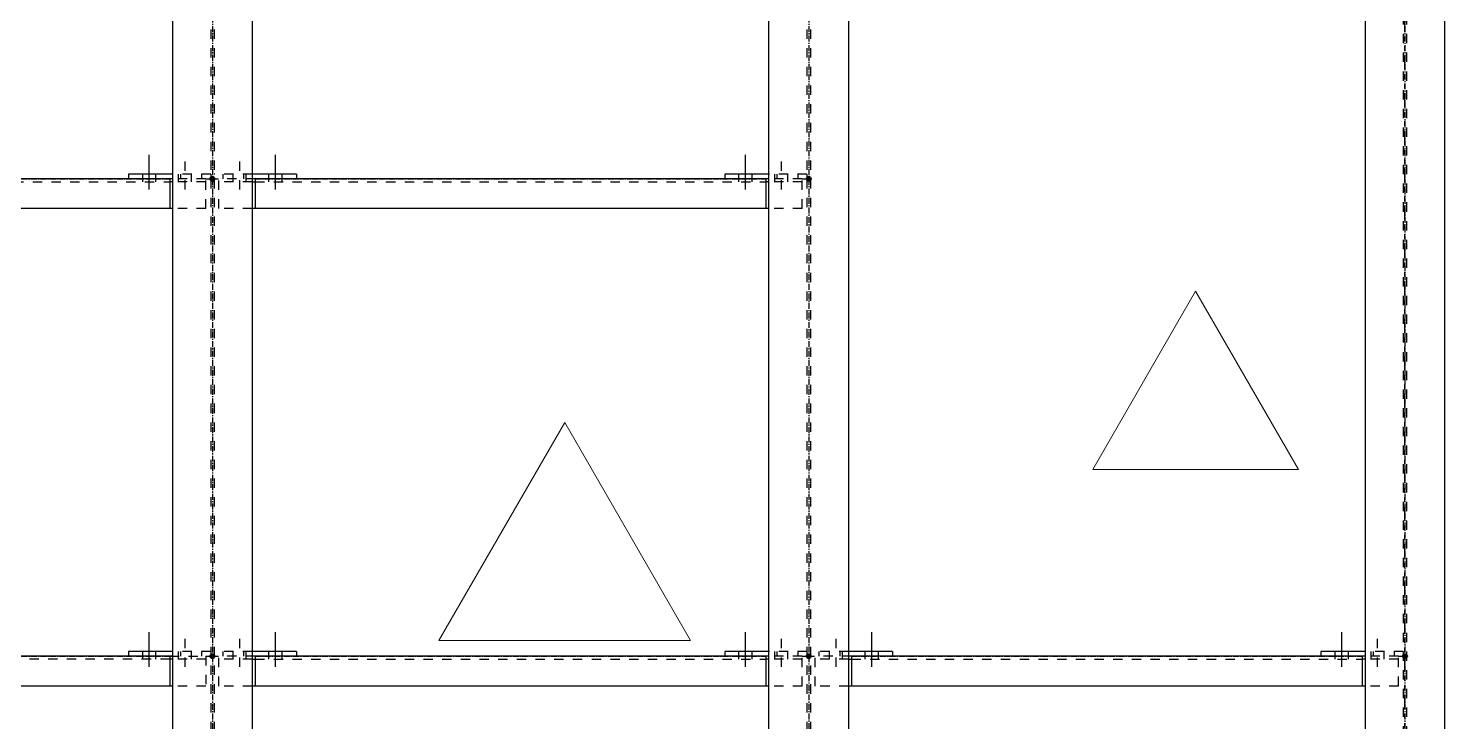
# Model space of a CAD drawing. Header units: inches. Extents: x 209270 to 234360, y -180214 to -150194.
# Drawn here: x 229312 to 232281, y -157151 to -155699 of the extents above; entities that cross this region are included whole.
import ezdxf

# ---------------------------------------------------------------- set-up
doc = ezdxf.new("R2010")
doc.units = ezdxf.units.IN
doc.header["$LTSCALE"] = 10
doc.header["$MEASUREMENT"] = 0
for name, pattern in [('CENTER', [2, 1.25, -0.25, 0.25, -0.25]), ('DXK_LINE_DOT2', [3.9198, 1.9599, -1.9599]), ('DXK_LINE_DOT5', [7.8785, 2.979, -0.9799, 0.9799, -0.9799, 0.9799, -0.9799])]:
    doc.linetypes.add(name, pattern=pattern)
for name, color, linetype in [('_STR_0', 2, 'Continuous'), ('_STR_1', 2, 'Continuous'), ('_STR_2', 2, 'Continuous'), ('_STR_4', 2, 'Continuous')]:
    doc.layers.add(name, color=color, linetype=linetype)
doc.layers.add('REV-C', color=3, linetype='Continuous', lineweight=18)
doc.layers.add('REV-F', color=30, linetype='Continuous', lineweight=9)

# ---------------------------------------------------------------- blocks, each defined once
blk = doc.blocks.new('A$Ca106b763')
at = {"layer": 'REV-C'}
blk.add_lwpolyline([(0, 373.2), (-215.5, 0), (215.5, 0)], close=True, dxfattribs=at)
blk = doc.blocks.new('A$Cdd6af47b')
at = {"layer": 'REV-F'}
blk.add_lwpolyline([(-263.9, 457), (-527.7, 0), (0, 0)], close=True, dxfattribs=at)
blk = doc.blocks.new('GridLine-116860372-116904 - 114867')
at = {"layer": '_STR_2', "linetype": 'DXK_LINE_DOT5'}
blk.add_line((232197.6, -167130.5), (232197.6, -151923.3), dxfattribs=at)
blk = doc.blocks.new('Part-116860372-115066 - 114867')
at = {"layer": '_STR_4', "linetype": 'Continuous'}
for points in [[(229697.6, -156019.2, -1), (229697.6, -156009.2, -1)], [(230947.6, -156019.2, -1), (230947.6, -156009.2, -1)]]:
    blk.add_hatch(color=256, dxfattribs=at).paths.add_polyline_path(points)
at = {"layer": '_STR_1', "linetype": 'DXK_LINE_DOT2'}
for p, q in [((229787.1, -156014.2), (229711.1, -156014.2)), ((229711.1, -156076.7), (229711.1, -156014.2)), ((229780.8, -156020.4), (229711.1, -156020.4)), ((229787.1, -156020.4), (230858.1, -156020.4)), ((230934, -156014.2), (230858.1, -156014.2)), ((230934, -156020.4), (230864.3, -156020.4)), ((230934, -156076.7), (230934, -156014.2)), ((229780.8, -156076.7), (229711.1, -156076.7)), ((230934, -156076.7), (230864.3, -156076.7))]:
    blk.add_line(p, q, dxfattribs=at)
at = {"layer": '_STR_2', "linetype": 'Continuous'}
for p, q in [((229780.8, -156020.4), (229787.1, -156020.4)), ((230858.1, -156014.2), (229787.1, -156014.2)), ((229787.1, -156014.2), (229787.1, -156076.7)), ((230858.1, -156014.2), (230858.1, -156076.7)), ((230864.3, -156020.4), (230858.1, -156020.4)), ((230864.3, -156076.7), (229780.8, -156076.7))]:
    blk.add_line(p, q, dxfattribs=at)
at = {"layer": '_STR_4', "linetype": 'CENTER'}
for p, q in [((229697.6, -156014.2), (229711.1, -156014.2)), ((229787.1, -156014.2), (230858.1, -156014.2)), ((230934, -156014.2), (230947.6, -156014.2))]:
    blk.add_line(p, q, dxfattribs=at)
at = {"layer": '_STR_4', "linetype": 'Continuous'}
for centre in [(229697.6, -156014.2), (230947.6, -156014.2)]:
    blk.add_circle(centre, 5, dxfattribs=at)
blk = doc.blocks.new('Part-116860372-114979 - 114867')
at = {"layer": '_STR_1', "linetype": 'DXK_LINE_DOT2'}
for p, q in [((232194, -154534.7), (232194, -157915)), ((232201.1, -154534.7), (232201.1, -157915))]:
    blk.add_line(p, q, dxfattribs=at)
at = {"layer": '_STR_2', "linetype": 'Continuous'}
for p, q in [((232114.3, -154534.7), (232114.3, -157915)), ((232280.8, -154534.7), (232280.8, -157915))]:
    blk.add_line(p, q, dxfattribs=at)
at = {"layer": '_STR_4', "linetype": 'CENTER'}
blk.add_line((232197.6, -154514.2), (232197.6, -158264.2), dxfattribs=at)
blk = doc.blocks.new('Part-116860372-114978 - 114867')
at = {"layer": '_STR_1', "linetype": 'DXK_LINE_DOT2'}
for p, q in [((230944, -154603.7), (230944, -158174.7)), ((230951.1, -154603.7), (230951.1, -158174.7))]:
    blk.add_line(p, q, dxfattribs=at)
at = {"layer": '_STR_2', "linetype": 'Continuous'}
for p, q in [((230864.3, -158174.7), (230864.3, -154603.7)), ((231030.8, -154603.7), (231030.8, -158174.7))]:
    blk.add_line(p, q, dxfattribs=at)
at = {"layer": '_STR_4', "linetype": 'CENTER'}
blk.add_line((230947.6, -154514.2), (230947.6, -158264.2), dxfattribs=at)
blk = doc.blocks.new('Part-116860372-115056 - 114867')
at = {"layer": '_STR_4', "linetype": 'Continuous'}
for points in [[(229697.6, -157019.2, -1), (229697.6, -157009.2, -1)], [(230947.6, -157019.2, -1), (230947.6, -157009.2, -1)]]:
    blk.add_hatch(color=256, dxfattribs=at).paths.add_polyline_path(points)
at = {"layer": '_STR_1', "linetype": 'DXK_LINE_DOT2'}
for p, q in [((229711.1, -157076.7), (229711.1, -157014.2)), ((229787.1, -157014.2), (229711.1, -157014.2)), ((229780.8, -157020.4), (229711.1, -157020.4)), ((229787.1, -157020.4), (230858.1, -157020.4)), ((230934, -157014.2), (230858.1, -157014.2)), ((230934, -157020.4), (230864.3, -157020.4)), ((230934, -157076.7), (230934, -157014.2)), ((229780.8, -157076.7), (229711.1, -157076.7)), ((230934, -157076.7), (230864.3, -157076.7))]:
    blk.add_line(p, q, dxfattribs=at)
at = {"layer": '_STR_2', "linetype": 'Continuous'}
for p, q in [((229780.8, -157020.4), (229787.1, -157020.4)), ((230858.1, -157014.2), (229787.1, -157014.2)), ((229787.1, -157014.2), (229787.1, -157076.7)), ((230858.1, -157014.2), (230858.1, -157076.7)), ((230864.3, -157020.4), (230858.1, -157020.4)), ((230864.3, -157076.7), (229780.8, -157076.7))]:
    blk.add_line(p, q, dxfattribs=at)
at = {"layer": '_STR_4', "linetype": 'CENTER'}
for p, q in [((229697.6, -157014.2), (229711.1, -157014.2)), ((229787.1, -157014.2), (230858.1, -157014.2)), ((230934, -157014.2), (230947.6, -157014.2))]:
    blk.add_line(p, q, dxfattribs=at)
at = {"layer": '_STR_4', "linetype": 'Continuous'}
for centre in [(229697.6, -157014.2), (230947.6, -157014.2)]:
    blk.add_circle(centre, 5, dxfattribs=at)
blk = doc.blocks.new('Part-116860372-114977 - 114867')
at = {"layer": '_STR_1', "linetype": 'DXK_LINE_DOT2'}
for p, q in [((229694, -154603.7), (229694, -158174.7)), ((229701.1, -154603.7), (229701.1, -158174.7))]:
    blk.add_line(p, q, dxfattribs=at)
at = {"layer": '_STR_2', "linetype": 'Continuous'}
for p, q in [((229614.3, -154603.7), (229614.3, -158174.7)), ((229780.8, -154603.7), (229780.8, -158174.7))]:
    blk.add_line(p, q, dxfattribs=at)
at = {"layer": '_STR_4', "linetype": 'CENTER'}
blk.add_line((229697.6, -154514.2), (229697.6, -158264.2), dxfattribs=at)
blk = doc.blocks.new('Part-116860372-115055 - 114867')
at = {"layer": '_STR_4', "linetype": 'Continuous'}
for points in [[(228447.6, -157019.2, -1), (228447.6, -157009.2, -1)], [(229697.6, -157019.2, -1), (229697.6, -157009.2, -1)]]:
    blk.add_hatch(color=256, dxfattribs=at).paths.add_polyline_path(points)
at = {"layer": '_STR_1', "linetype": 'DXK_LINE_DOT2'}
for p, q in [((228461.1, -157014.2), (228461.1, -157076.7)), ((228537.1, -157014.2), (228461.1, -157014.2)), ((228530.8, -157020.4), (228461.1, -157020.4)), ((229608.1, -157020.4), (228537.1, -157020.4)), ((229608.1, -157014.2), (229684, -157014.2)), ((229684, -157020.4), (229614.3, -157020.4)), ((229684, -157014.2), (229684, -157076.7)), ((228530.8, -157076.7), (228461.1, -157076.7)), ((229684, -157076.7), (229614.3, -157076.7))]:
    blk.add_line(p, q, dxfattribs=at)
at = {"layer": '_STR_2', "linetype": 'Continuous'}
for p, q in [((228537.1, -157020.4), (228530.8, -157020.4)), ((229608.1, -157014.2), (228537.1, -157014.2)), ((228537.1, -157076.7), (228537.1, -157014.2)), ((229608.1, -157014.2), (229608.1, -157076.7)), ((229614.3, -157020.4), (229608.1, -157020.4)), ((229614.3, -157076.7), (228530.8, -157076.7))]:
    blk.add_line(p, q, dxfattribs=at)
at = {"layer": '_STR_4', "linetype": 'CENTER'}
for p, q in [((228447.6, -157014.2), (228461.1, -157014.2)), ((228537.1, -157014.2), (229608.1, -157014.2)), ((229684, -157014.2), (229697.6, -157014.2))]:
    blk.add_line(p, q, dxfattribs=at)
at = {"layer": '_STR_4', "linetype": 'Continuous'}
for centre in [(228447.6, -157014.2), (229697.6, -157014.2)]:
    blk.add_circle(centre, 5, dxfattribs=at)
blk = doc.blocks.new('Part-116860372-115057 - 114867')
at = {"layer": '_STR_4', "linetype": 'Continuous'}
for points in [[(230947.6, -157019.2, -1), (230947.6, -157009.2, -1)], [(232197.6, -157019.2, -1), (232197.6, -157009.2, -1)]]:
    blk.add_hatch(color=256, dxfattribs=at).paths.add_polyline_path(points)
at = {"layer": '_STR_1', "linetype": 'DXK_LINE_DOT2'}
for p, q in [((230961.1, -157076.7), (230961.1, -157014.2)), ((231037.1, -157014.2), (230961.1, -157014.2)), ((231030.8, -157020.4), (230961.1, -157020.4)), ((231037.1, -157020.4), (232108.1, -157020.4)), ((232184, -157014.2), (232108.1, -157014.2)), ((232184, -157020.4), (232114.3, -157020.4)), ((232184, -157076.7), (232184, -157014.2)), ((231030.8, -157076.7), (230961.1, -157076.7)), ((232184, -157076.7), (232114.3, -157076.7))]:
    blk.add_line(p, q, dxfattribs=at)
at = {"layer": '_STR_2', "linetype": 'Continuous'}
for p, q in [((231030.8, -157020.4), (231037.1, -157020.4)), ((232108.1, -157014.2), (231037.1, -157014.2)), ((231037.1, -157014.2), (231037.1, -157076.7)), ((232108.1, -157014.2), (232108.1, -157076.7)), ((232114.3, -157020.4), (232108.1, -157020.4)), ((232114.3, -157076.7), (231030.8, -157076.7))]:
    blk.add_line(p, q, dxfattribs=at)
at = {"layer": '_STR_4', "linetype": 'CENTER'}
for p, q in [((230947.6, -157014.2), (230961.1, -157014.2)), ((231037.1, -157014.2), (232108.1, -157014.2)), ((232184, -157014.2), (232197.6, -157014.2))]:
    blk.add_line(p, q, dxfattribs=at)
at = {"layer": '_STR_4', "linetype": 'Continuous'}
for centre in [(230947.6, -157014.2), (232197.6, -157014.2)]:
    blk.add_circle(centre, 5, dxfattribs=at)
blk = doc.blocks.new('Part-116860372-115065 - 114867')
at = {"layer": '_STR_4', "linetype": 'Continuous'}
for points in [[(228447.6, -156019.2, -1), (228447.6, -156009.2, -1)], [(229697.6, -156019.2, -1), (229697.6, -156009.2, -1)]]:
    blk.add_hatch(color=256, dxfattribs=at).paths.add_polyline_path(points)
at = {"layer": '_STR_1', "linetype": 'DXK_LINE_DOT2'}
for p, q in [((228537.1, -156014.2), (228461.1, -156014.2)), ((228461.1, -156076.7), (228461.1, -156014.2)), ((228530.8, -156020.4), (228461.1, -156020.4)), ((228537.1, -156020.4), (229608.1, -156020.4)), ((229684, -156014.2), (229608.1, -156014.2)), ((229684, -156020.4), (229614.3, -156020.4)), ((229684, -156076.7), (229684, -156014.2)), ((228530.8, -156076.7), (228461.1, -156076.7)), ((229684, -156076.7), (229614.3, -156076.7))]:
    blk.add_line(p, q, dxfattribs=at)
at = {"layer": '_STR_2', "linetype": 'Continuous'}
for p, q in [((228530.8, -156020.4), (228537.1, -156020.4)), ((229608.1, -156014.2), (228537.1, -156014.2)), ((228537.1, -156014.2), (228537.1, -156076.7)), ((229608.1, -156014.2), (229608.1, -156076.7)), ((229614.3, -156020.4), (229608.1, -156020.4)), ((229614.3, -156076.7), (228530.8, -156076.7))]:
    blk.add_line(p, q, dxfattribs=at)
at = {"layer": '_STR_4', "linetype": 'CENTER'}
for p, q in [((228447.6, -156014.2), (228461.1, -156014.2)), ((228537.1, -156014.2), (229608.1, -156014.2)), ((229684, -156014.2), (229697.6, -156014.2))]:
    blk.add_line(p, q, dxfattribs=at)
at = {"layer": '_STR_4', "linetype": 'Continuous'}
for centre in [(228447.6, -156014.2), (229697.6, -156014.2)]:
    blk.add_circle(centre, 5, dxfattribs=at)
blk = doc.blocks.new('Bolt-116860372-115734 - 114867')
at = {"layer": '_STR_1', "linetype": 'DXK_LINE_DOT2'}
for p, q in [((230890.3, -157036.7), (230890.3, -156964.2)), ((230876.5, -157014.2), (230876.5, -157004.2)), ((230904, -157014.2), (230904, -157004.2)), ((230876.5, -157020.4), (230876.5, -157014.2)), ((230904, -157020.4), (230904, -157014.2))]:
    blk.add_line(p, q, dxfattribs=at)
at = {"layer": '_STR_2', "linetype": 'Continuous'}
for p, q in [((230815.3, -157036.7), (230815.3, -156964.2)), ((230801.5, -157014.2), (230801.5, -157004.2)), ((230829, -157014.2), (230829, -157004.2)), ((230801.5, -157020.4), (230801.5, -157014.2)), ((230829, -157020.4), (230829, -157014.2))]:
    blk.add_line(p, q, dxfattribs=at)
blk = doc.blocks.new('Bolt-116860372-115732 - 114867')
at = {"layer": '_STR_1', "linetype": 'DXK_LINE_DOT2'}
for p, q in [((232140.3, -157036.7), (232140.3, -156964.2)), ((232126.5, -157014.2), (232126.5, -157004.2)), ((232154, -157014.2), (232154, -157004.2)), ((232126.5, -157020.4), (232126.5, -157014.2)), ((232154, -157020.4), (232154, -157014.2))]:
    blk.add_line(p, q, dxfattribs=at)
at = {"layer": '_STR_2', "linetype": 'Continuous'}
for p, q in [((232065.3, -157036.7), (232065.3, -156964.2)), ((232051.5, -157014.2), (232051.5, -157004.2)), ((232079, -157014.2), (232079, -157004.2)), ((232051.5, -157020.4), (232051.5, -157014.2)), ((232079, -157020.4), (232079, -157014.2))]:
    blk.add_line(p, q, dxfattribs=at)
blk = doc.blocks.new('Bolt-116860372-115730 - 114867')
at = {"layer": '_STR_1', "linetype": 'DXK_LINE_DOT2'}
for p, q in [((229754.9, -157036.7), (229754.9, -156964.2)), ((229741.1, -157014.2), (229741.1, -157004.2)), ((229768.6, -157014.2), (229768.6, -157004.2)), ((229741.1, -157020.4), (229741.1, -157014.2)), ((229768.6, -157020.4), (229768.6, -157014.2))]:
    blk.add_line(p, q, dxfattribs=at)
at = {"layer": '_STR_2', "linetype": 'Continuous'}
for p, q in [((229829.9, -157036.7), (229829.9, -156964.2)), ((229816.1, -157014.2), (229816.1, -157004.2)), ((229843.6, -157014.2), (229843.6, -157004.2)), ((229816.1, -157020.4), (229816.1, -157014.2)), ((229843.6, -157020.4), (229843.6, -157014.2))]:
    blk.add_line(p, q, dxfattribs=at)
blk = doc.blocks.new('Part-116860372-115731 - 114867')
at = {"layer": '_STR_1', "linetype": 'DXK_LINE_DOT2'}
for p, q in [((232194, -157004.2), (232114.3, -157004.2)), ((232131.5, -157014.2), (232131.5, -157004.2)), ((232175.3, -157014.2), (232175.3, -157004.2))]:
    blk.add_line(p, q, dxfattribs=at)
at = {"layer": '_STR_2', "linetype": 'Continuous'}
for p, q in [((232114.3, -157004.2), (232021.5, -157004.2)), ((232021.5, -157004.2), (232021.5, -157014.2)), ((232114.3, -157014.2), (232108.1, -157014.2))]:
    blk.add_line(p, q, dxfattribs=at)
blk = doc.blocks.new('Part-116860372-115723 - 114867')
at = {"layer": '_STR_1', "linetype": 'DXK_LINE_DOT2'}
for p, q in [((229694, -156004.2), (229614.3, -156004.2)), ((229631.5, -156014.2), (229631.5, -156004.2)), ((229675.3, -156014.2), (229675.3, -156004.2)), ((229694, -156004.2), (229694, -156014.2))]:
    blk.add_line(p, q, dxfattribs=at)
at = {"layer": '_STR_2', "linetype": 'Continuous'}
for p, q in [((229614.3, -156004.2), (229521.5, -156004.2)), ((229521.5, -156004.2), (229521.5, -156014.2)), ((229614.3, -156014.2), (229608.1, -156014.2))]:
    blk.add_line(p, q, dxfattribs=at)
blk = doc.blocks.new('Part-116860372-115727 - 114867')
at = {"layer": '_STR_1', "linetype": 'DXK_LINE_DOT2'}
for p, q in [((231030.8, -157004.2), (230951.1, -157004.2)), ((230969.9, -157014.2), (230969.9, -157004.2)), ((231013.6, -157014.2), (231013.6, -157004.2))]:
    blk.add_line(p, q, dxfattribs=at)
at = {"layer": '_STR_2', "linetype": 'Continuous'}
for p, q in [((231123.6, -157004.2), (231030.8, -157004.2)), ((231123.6, -157004.2), (231123.6, -157014.2)), ((231037.1, -157014.2), (231030.8, -157014.2))]:
    blk.add_line(p, q, dxfattribs=at)
blk = doc.blocks.new('Part-116860372-115735 - 114867')
at = {"layer": '_STR_1', "linetype": 'DXK_LINE_DOT2'}
for p, q in [((229694, -157004.2), (229614.3, -157004.2)), ((229631.5, -157014.2), (229631.5, -157004.2)), ((229675.3, -157014.2), (229675.3, -157004.2)), ((229694, -157004.2), (229694, -157014.2))]:
    blk.add_line(p, q, dxfattribs=at)
at = {"layer": '_STR_2', "linetype": 'Continuous'}
for p, q in [((229614.3, -157004.2), (229521.5, -157004.2)), ((229521.5, -157004.2), (229521.5, -157014.2)), ((229614.3, -157014.2), (229608.1, -157014.2))]:
    blk.add_line(p, q, dxfattribs=at)
blk = doc.blocks.new('Part-116860372-115717 - 114867')
at = {"layer": '_STR_1', "linetype": 'DXK_LINE_DOT2'}
for p, q in [((229780.8, -156004.2), (229701.1, -156004.2)), ((229719.9, -156014.2), (229719.9, -156004.2)), ((229763.6, -156014.2), (229763.6, -156004.2))]:
    blk.add_line(p, q, dxfattribs=at)
at = {"layer": '_STR_2', "linetype": 'Continuous'}
for p, q in [((229873.6, -156004.2), (229780.8, -156004.2)), ((229787.1, -156014.2), (229780.8, -156014.2)), ((229873.6, -156004.2), (229873.6, -156014.2))]:
    blk.add_line(p, q, dxfattribs=at)
blk = doc.blocks.new('Bolt-116860372-115718 - 114867')
at = {"layer": '_STR_1', "linetype": 'DXK_LINE_DOT2'}
for p, q in [((229754.9, -156036.7), (229754.9, -155964.2)), ((229741.1, -156014.2), (229741.1, -156004.2)), ((229741.1, -156020.4), (229741.1, -156014.2)), ((229768.6, -156014.2), (229768.6, -156004.2)), ((229768.6, -156020.4), (229768.6, -156014.2))]:
    blk.add_line(p, q, dxfattribs=at)
at = {"layer": '_STR_2', "linetype": 'Continuous'}
for p, q in [((229829.9, -156036.7), (229829.9, -155964.2)), ((229816.1, -156014.2), (229816.1, -156004.2)), ((229816.1, -156020.4), (229816.1, -156014.2)), ((229843.6, -156014.2), (229843.6, -156004.2)), ((229843.6, -156020.4), (229843.6, -156014.2))]:
    blk.add_line(p, q, dxfattribs=at)
blk = doc.blocks.new('Bolt-116860372-115724 - 114867')
at = {"layer": '_STR_1', "linetype": 'DXK_LINE_DOT2'}
for p, q in [((229640.3, -156036.7), (229640.3, -155964.2)), ((229626.5, -156014.2), (229626.5, -156004.2)), ((229626.5, -156020.4), (229626.5, -156014.2)), ((229654, -156014.2), (229654, -156004.2)), ((229654, -156020.4), (229654, -156014.2))]:
    blk.add_line(p, q, dxfattribs=at)
at = {"layer": '_STR_2', "linetype": 'Continuous'}
for p, q in [((229565.3, -156036.7), (229565.3, -155964.2)), ((229551.5, -156014.2), (229551.5, -156004.2)), ((229551.5, -156020.4), (229551.5, -156014.2)), ((229579, -156014.2), (229579, -156004.2)), ((229579, -156020.4), (229579, -156014.2))]:
    blk.add_line(p, q, dxfattribs=at)
blk = doc.blocks.new('Part-116860372-115725 - 114867')
at = {"layer": '_STR_1', "linetype": 'DXK_LINE_DOT2'}
for p, q in [((230944, -156004.2), (230864.3, -156004.2)), ((230881.5, -156014.2), (230881.5, -156004.2)), ((230925.3, -156014.2), (230925.3, -156004.2)), ((230944, -156004.2), (230944, -156014.2))]:
    blk.add_line(p, q, dxfattribs=at)
at = {"layer": '_STR_2', "linetype": 'Continuous'}
for p, q in [((230864.3, -156004.2), (230771.5, -156004.2)), ((230771.5, -156004.2), (230771.5, -156014.2)), ((230864.3, -156014.2), (230858.1, -156014.2))]:
    blk.add_line(p, q, dxfattribs=at)
blk = doc.blocks.new('Bolt-116860372-115726 - 114867')
at = {"layer": '_STR_1', "linetype": 'DXK_LINE_DOT2'}
for p, q in [((230890.3, -156036.7), (230890.3, -155964.2)), ((230876.5, -156014.2), (230876.5, -156004.2)), ((230876.5, -156020.4), (230876.5, -156014.2)), ((230904, -156014.2), (230904, -156004.2)), ((230904, -156020.4), (230904, -156014.2))]:
    blk.add_line(p, q, dxfattribs=at)
at = {"layer": '_STR_2', "linetype": 'Continuous'}
for p, q in [((230815.3, -156036.7), (230815.3, -155964.2)), ((230801.5, -156014.2), (230801.5, -156004.2)), ((230801.5, -156020.4), (230801.5, -156014.2)), ((230829, -156014.2), (230829, -156004.2)), ((230829, -156020.4), (230829, -156014.2))]:
    blk.add_line(p, q, dxfattribs=at)
blk = doc.blocks.new('Bolt-116860372-115728 - 114867')
at = {"layer": '_STR_1', "linetype": 'DXK_LINE_DOT2'}
for p, q in [((231004.9, -157036.7), (231004.9, -156964.2)), ((230991.1, -157014.2), (230991.1, -157004.2)), ((231018.6, -157014.2), (231018.6, -157004.2)), ((230991.1, -157020.4), (230991.1, -157014.2)), ((231018.6, -157020.4), (231018.6, -157014.2))]:
    blk.add_line(p, q, dxfattribs=at)
at = {"layer": '_STR_2', "linetype": 'Continuous'}
for p, q in [((231079.9, -157036.7), (231079.9, -156964.2)), ((231066.1, -157014.2), (231066.1, -157004.2)), ((231093.6, -157014.2), (231093.6, -157004.2)), ((231066.1, -157020.4), (231066.1, -157014.2)), ((231093.6, -157020.4), (231093.6, -157014.2))]:
    blk.add_line(p, q, dxfattribs=at)
blk = doc.blocks.new('Part-116860372-115729 - 114867')
at = {"layer": '_STR_1', "linetype": 'DXK_LINE_DOT2'}
for p, q in [((229780.8, -157004.2), (229701.1, -157004.2)), ((229719.9, -157014.2), (229719.9, -157004.2)), ((229763.6, -157014.2), (229763.6, -157004.2))]:
    blk.add_line(p, q, dxfattribs=at)
at = {"layer": '_STR_2', "linetype": 'Continuous'}
for p, q in [((229873.6, -157004.2), (229780.8, -157004.2)), ((229873.6, -157004.2), (229873.6, -157014.2)), ((229787.1, -157014.2), (229780.8, -157014.2))]:
    blk.add_line(p, q, dxfattribs=at)
blk = doc.blocks.new('Part-116860372-115733 - 114867')
at = {"layer": '_STR_1', "linetype": 'DXK_LINE_DOT2'}
for p, q in [((230944, -157004.2), (230864.3, -157004.2)), ((230881.5, -157014.2), (230881.5, -157004.2)), ((230925.3, -157014.2), (230925.3, -157004.2)), ((230944, -157004.2), (230944, -157014.2))]:
    blk.add_line(p, q, dxfattribs=at)
at = {"layer": '_STR_2', "linetype": 'Continuous'}
for p, q in [((230864.3, -157004.2), (230771.5, -157004.2)), ((230771.5, -157004.2), (230771.5, -157014.2)), ((230864.3, -157014.2), (230858.1, -157014.2))]:
    blk.add_line(p, q, dxfattribs=at)
blk = doc.blocks.new('Bolt-116860372-115736 - 114867')
at = {"layer": '_STR_1', "linetype": 'DXK_LINE_DOT2'}
for p, q in [((229640.3, -157036.7), (229640.3, -156964.2)), ((229626.5, -157014.2), (229626.5, -157004.2)), ((229654, -157014.2), (229654, -157004.2)), ((229626.5, -157020.4), (229626.5, -157014.2)), ((229654, -157020.4), (229654, -157014.2))]:
    blk.add_line(p, q, dxfattribs=at)
at = {"layer": '_STR_2', "linetype": 'Continuous'}
for p, q in [((229565.3, -157036.7), (229565.3, -156964.2)), ((229551.5, -157014.2), (229551.5, -157004.2)), ((229579, -157014.2), (229579, -157004.2)), ((229551.5, -157020.4), (229551.5, -157014.2)), ((229579, -157020.4), (229579, -157014.2))]:
    blk.add_line(p, q, dxfattribs=at)

msp = doc.modelspace()

# ---------------------------------------------------------------- block references
at = {"layer": '_STR_0', "zscale": 0.8}
for name in ['GridLine-116860372-116904 - 114867', 'Part-116860372-114977 - 114867', 'Part-116860372-114978 - 114867', 'Part-116860372-114979 - 114867', 'Bolt-116860372-115724 - 114867', 'Bolt-116860372-115718 - 114867', 'Bolt-116860372-115726 - 114867', 'Part-116860372-115065 - 114867', 'Part-116860372-115723 - 114867', 'Part-116860372-115066 - 114867', 'Part-116860372-115717 - 114867', 'Part-116860372-115725 - 114867', 'Bolt-116860372-115736 - 114867', 'Bolt-116860372-115730 - 114867', 'Bolt-116860372-115734 - 114867', 'Bolt-116860372-115728 - 114867', 'Bolt-116860372-115732 - 114867', 'Part-116860372-115735 - 114867', 'Part-116860372-115729 - 114867', 'Part-116860372-115733 - 114867', 'Part-116860372-115727 - 114867', 'Part-116860372-115731 - 114867', 'Part-116860372-115055 - 114867', 'Part-116860372-115056 - 114867', 'Part-116860372-115057 - 114867']:
    msp.add_blockref(name, (0, 0), dxfattribs=at)
at = {"layer": 'REV-C'}
msp.add_blockref('A$Ca106b763', (231758.6, -156622.9, 0), dxfattribs=at)
at = {"layer": 'REV-F'}
msp.add_blockref('A$Cdd6af47b', (230700.1, -156981.4, 0), dxfattribs=at)

doc.saveas('drawing.dxf')
